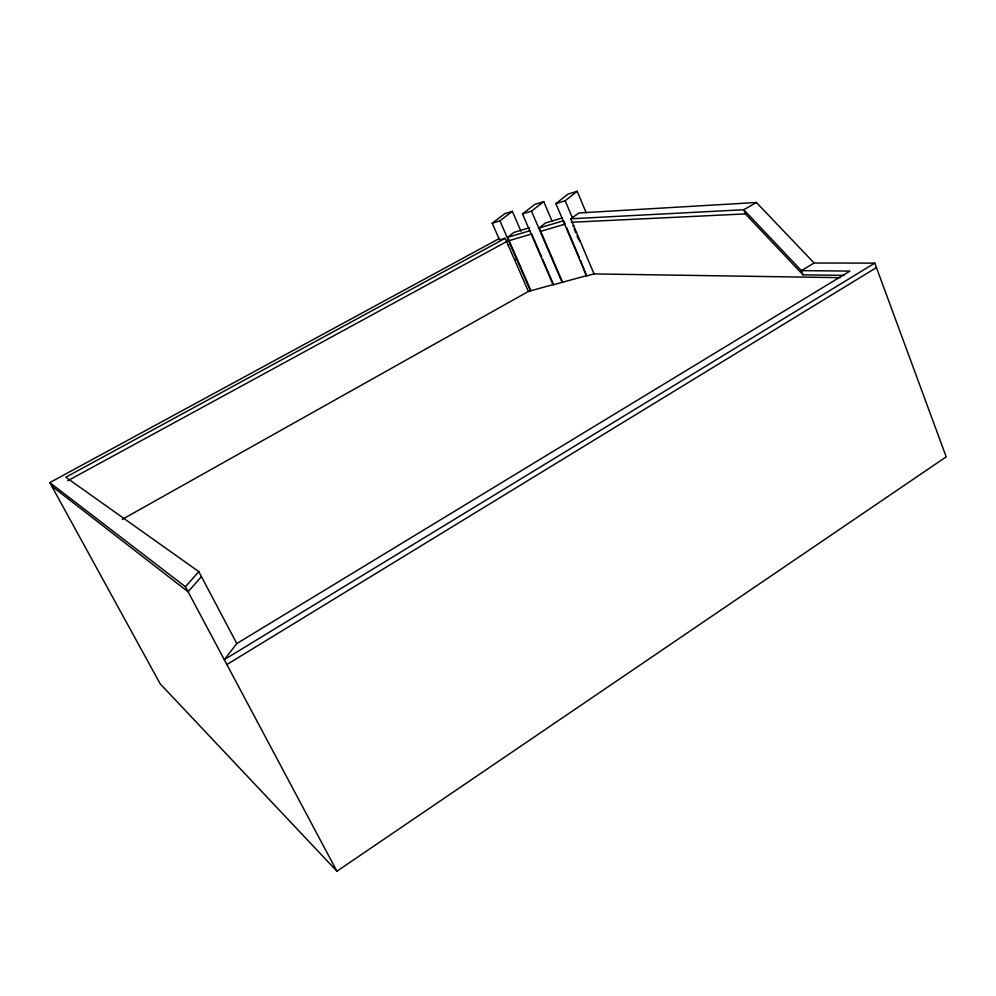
<?xml version="1.0" encoding="UTF-8"?>
<svg xmlns="http://www.w3.org/2000/svg" width="996" height="996" viewBox="0 0 996 996"><rect width="100%" height="100%" fill="white"/><g stroke="black" fill="none" stroke-linecap="round" stroke-linejoin="round"><path stroke-width="1.49" d="M840.114 277.672L594.052 273.912L570.745 218.796L743.775 209.733L801.407 270.638L849.949 271.074L236.811 643.553L224.262 659.676L874.799 263.118L946.2 456.853L336.922 871.214L160.207 683.854L49.8 482.599L499.469 238.405M201.441 576.609L188.095 591.786L51.717 486.098M336.922 871.214L185.418 586.744L198.814 571.642L65.823 477.221L505.184 238.281L528.403 291.43L553.502 284.495L546.704 268.721M586.183 212.721L577.182 191.269L567.969 194.12L555.893 203.645L586.569 275.904L580.494 260.342M552.158 221.361L543.729 201.628L534.815 204.392L522.502 213.891L553.116 284.831L586.955 275.568M570.745 218.796L579.025 212.957L756.425 202.499L814.13 263.019L874.799 263.118M562.503 282.092L539.247 227.96L545.435 222.992L562.615 217.863M555.893 203.645L565.18 200.794L577.182 191.269M530.893 290.533L507.674 237.347L513.973 232.404L529.449 227.773M522.502 213.891L531.49 211.14L543.729 201.628M505.184 238.281L499.569 239.949L492.223 223.191L499.917 220.826L512.367 211.351L520.97 231.209M492.223 223.191L504.711 213.717L512.367 211.351M226.864 664.556L876.443 267.563M814.13 263.019L801.407 270.638L803.025 274.846L844.01 275.382M756.425 202.499L743.775 209.733L745.406 213.903L803.025 274.846M122.334 519.327L528.403 291.43M514.658 259.981L515.455 259.533M508.159 245.116L508.968 244.667M67.74 480.744L507.425 241.144M507.674 237.347L530.258 230.624M539.247 227.96L563.661 220.701L565.118 224.112L540.691 231.321M509.118 240.646L531.715 233.973L533.246 237.546M586.569 275.904L594.052 273.912M571.355 222.27L745.406 213.903M572.899 225.918L573.733 225.88M579.411 241.318L580.257 241.293M49.8 482.599L185.418 586.744M198.814 571.642L236.811 643.553M499.917 220.826L530.495 290.869M533.844 238.916L539.16 251.241M539.757 252.611L541.488 256.644M542.646 259.321L546.119 267.376M531.49 211.14L562.118 282.428M574.082 228.719L575.862 232.915M577.045 235.716L578.825 239.924M566.662 227.748L579.311 257.578M565.18 200.794L572.563 218.261"/></g></svg>
